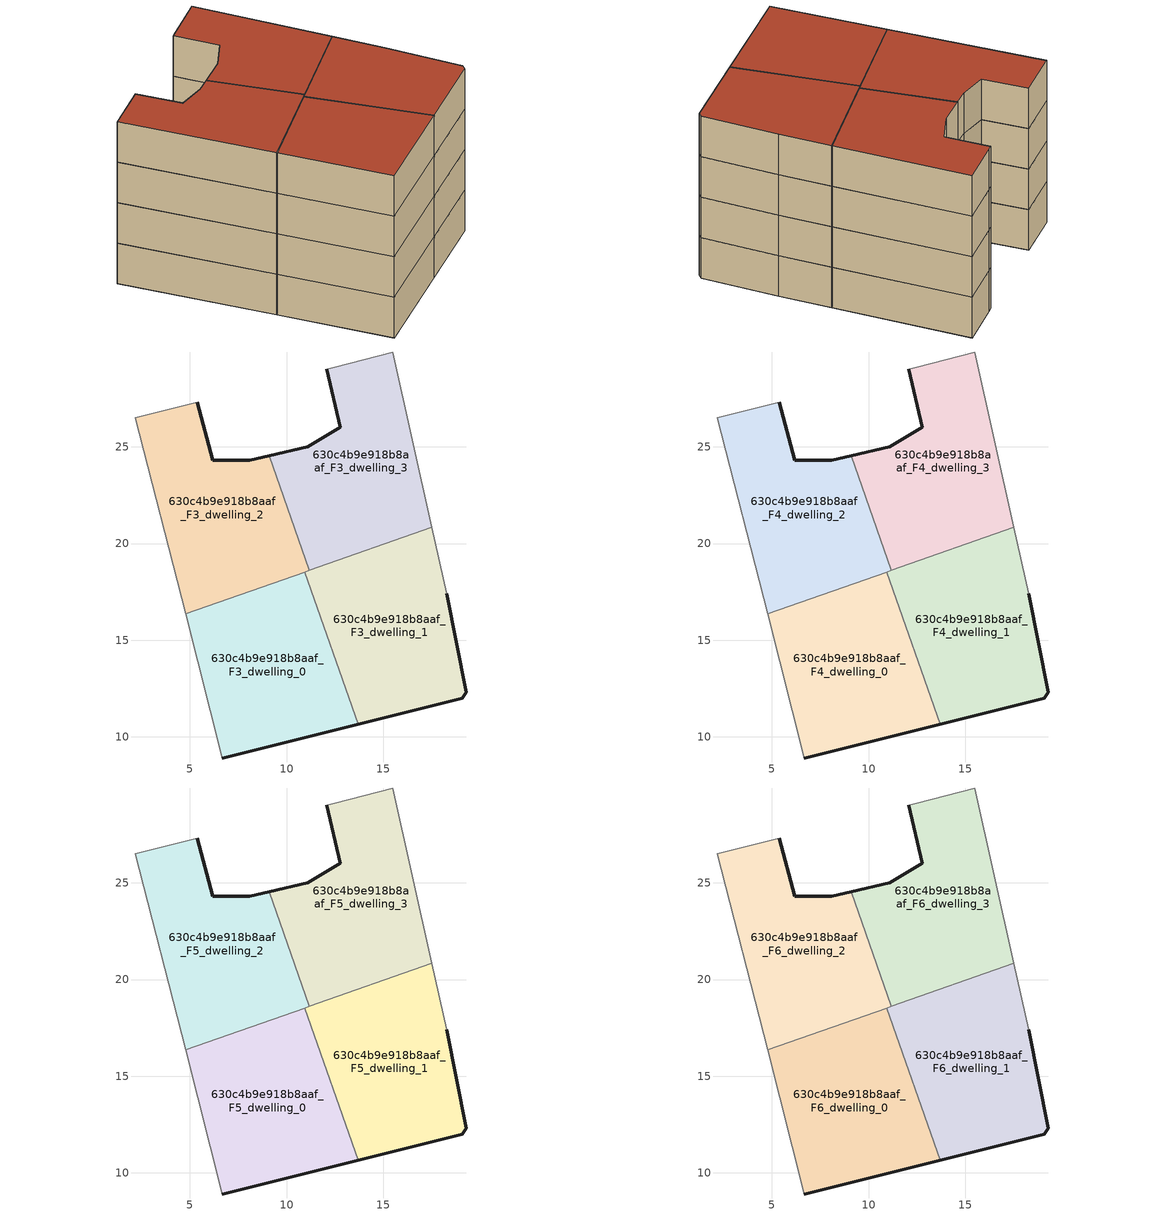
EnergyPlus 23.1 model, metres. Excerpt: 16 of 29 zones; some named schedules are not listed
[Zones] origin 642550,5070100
630c4b9e918b8aaf_F3_dwelling_0
 floor to 630c4b9e918b8aaf_F2_dwelling_0 (EU_floor_Construction): 13.71,10.66 10.95,18.53 4.77,16.36 6.68,8.9 z9
 wall outside (EU_wall_Construction): 13.71,10.66 6.68,8.9 z9:12
 wall to 630c4b9e918b8aaf_F3_dwelling_1 (EU_wall_Construction): 10.95,18.53 13.71,10.66 z9:12
 wall adiabatic (EU_wall_Construction): 6.68,8.9 4.77,16.36 z9:12
 wall to 630c4b9e918b8aaf_F3_dwelling_2 (EU_wall_Construction): 4.77,16.36 10.95,18.53 z9:12
630c4b9e918b8aaf_F3_dwelling_1
 floor to 630c4b9e918b8aaf_F2_dwelling_1 (EU_floor_Construction): 19.09,12 19.29,12.3 18.29,17.41 17.52,20.83 10.95,18.53 13.71,10.66 z9
 wall outside (EU_wall_Construction): 18.29,17.41 19.29,12.3 19.09,12 13.71,10.66 z9:12
 wall adiabatic (EU_wall_Construction): 17.52,20.83 18.29,17.41 z9:12
 wall to 630c4b9e918b8aaf_F3_dwelling_3 (EU_wall_Construction): 11.18,18.61 17.52,20.83 z9:12
 wall to 630c4b9e918b8aaf_F3_dwelling_2 (EU_wall_Construction): 10.95,18.53 11.18,18.61 z9:12
630c4b9e918b8aaf_F3_dwelling_2
 floor to 630c4b9e918b8aaf_F2_dwelling_2 (EU_floor_Construction): 11.18,18.61 9.1,24.55 8.08,24.31 6.18,24.31 5.38,27.32 2.18,26.52 4.77,16.36 z9
 wall outside (EU_wall_Construction): 5.38,27.32 6.18,24.31 8.08,24.31 9.1,24.55 z9:12
 wall adiabatic (EU_wall_Construction): 4.77,16.36 2.18,26.52 5.38,27.32 z9:12
 wall to 630c4b9e918b8aaf_F3_dwelling_3 (EU_wall_Construction): 9.1,24.55 11.18,18.61 z9:12
630c4b9e918b8aaf_F3_dwelling_3
 floor to 630c4b9e918b8aaf_F2_dwelling_3 (EU_floor_Construction): 17.52,20.83 15.49,29.92 12.49,29.12 12.09,29.01 12.79,26.01 11.08,25.01 9.1,24.55 11.18,18.61 z9
 wall outside (EU_wall_Construction): 9.1,24.55 11.08,25.01 12.79,26.01 12.09,29.01 z9:12
 wall adiabatic (EU_wall_Construction): 12.09,29.01 12.49,29.12 15.49,29.92 17.52,20.83 z9:12
630c4b9e918b8aaf_F4_dwelling_0
 floor to 630c4b9e918b8aaf_F3_dwelling_0 (EU_floor_Construction): 13.71,10.66 10.95,18.53 4.77,16.36 6.68,8.9 z12
 wall outside (EU_wall_Construction): 13.71,10.66 6.68,8.9 z12:15
 wall to 630c4b9e918b8aaf_F4_dwelling_1 (EU_wall_Construction): 10.95,18.53 13.71,10.66 z12:15
 wall adiabatic (EU_wall_Construction): 6.68,8.9 4.77,16.36 z12:15
 wall to 630c4b9e918b8aaf_F4_dwelling_2 (EU_wall_Construction): 4.77,16.36 10.95,18.53 z12:15
630c4b9e918b8aaf_F4_dwelling_1
 floor to 630c4b9e918b8aaf_F3_dwelling_1 (EU_floor_Construction): 19.09,12 19.29,12.3 18.29,17.41 17.52,20.83 10.95,18.53 13.71,10.66 z12
 wall outside (EU_wall_Construction): 18.29,17.41 19.29,12.3 19.09,12 13.71,10.66 z12:15
 wall adiabatic (EU_wall_Construction): 17.52,20.83 18.29,17.41 z12:15
 wall to 630c4b9e918b8aaf_F4_dwelling_3 (EU_wall_Construction): 11.18,18.61 17.52,20.83 z12:15
 wall to 630c4b9e918b8aaf_F4_dwelling_2 (EU_wall_Construction): 10.95,18.53 11.18,18.61 z12:15
630c4b9e918b8aaf_F4_dwelling_2
 floor to 630c4b9e918b8aaf_F3_dwelling_2 (EU_floor_Construction): 11.18,18.61 9.1,24.55 8.08,24.31 6.18,24.31 5.38,27.32 2.18,26.52 4.77,16.36 z12
 wall outside (EU_wall_Construction): 5.38,27.32 6.18,24.31 8.08,24.31 9.1,24.55 z12:15
 wall adiabatic (EU_wall_Construction): 4.77,16.36 2.18,26.52 5.38,27.32 z12:15
 wall to 630c4b9e918b8aaf_F4_dwelling_3 (EU_wall_Construction): 9.1,24.55 11.18,18.61 z12:15
630c4b9e918b8aaf_F4_dwelling_3
 floor to 630c4b9e918b8aaf_F3_dwelling_3 (EU_floor_Construction): 17.52,20.83 15.49,29.92 12.49,29.12 12.09,29.01 12.79,26.01 11.08,25.01 9.1,24.55 11.18,18.61 z12
 wall outside (EU_wall_Construction): 9.1,24.55 11.08,25.01 12.79,26.01 12.09,29.01 z12:15
 wall adiabatic (EU_wall_Construction): 12.09,29.01 12.49,29.12 15.49,29.92 17.52,20.83 z12:15
630c4b9e918b8aaf_F5_dwelling_0
 floor to 630c4b9e918b8aaf_F4_dwelling_0 (EU_floor_Construction): 13.71,10.66 10.95,18.53 4.77,16.36 6.68,8.9 z15
 wall outside (EU_wall_Construction): 13.71,10.66 6.68,8.9 z15:18
 wall to 630c4b9e918b8aaf_F5_dwelling_1 (EU_wall_Construction): 10.95,18.53 13.71,10.66 z15:18
 wall adiabatic (EU_wall_Construction): 6.68,8.9 4.77,16.36 z15:18
 wall to 630c4b9e918b8aaf_F5_dwelling_2 (EU_wall_Construction): 4.77,16.36 10.95,18.53 z15:18
630c4b9e918b8aaf_F5_dwelling_1
 floor to 630c4b9e918b8aaf_F4_dwelling_1 (EU_floor_Construction): 19.09,12 19.29,12.3 18.29,17.41 17.52,20.83 10.95,18.53 13.71,10.66 z15
 wall outside (EU_wall_Construction): 18.29,17.41 19.29,12.3 19.09,12 13.71,10.66 z15:18
 wall adiabatic (EU_wall_Construction): 17.52,20.83 18.29,17.41 z15:18
 wall to 630c4b9e918b8aaf_F5_dwelling_3 (EU_wall_Construction): 11.18,18.61 17.52,20.83 z15:18
 wall to 630c4b9e918b8aaf_F5_dwelling_2 (EU_wall_Construction): 10.95,18.53 11.18,18.61 z15:18
630c4b9e918b8aaf_F5_dwelling_2
 floor to 630c4b9e918b8aaf_F4_dwelling_2 (EU_floor_Construction): 11.18,18.61 9.1,24.55 8.08,24.31 6.18,24.31 5.38,27.32 2.18,26.52 4.77,16.36 z15
 wall outside (EU_wall_Construction): 5.38,27.32 6.18,24.31 8.08,24.31 9.1,24.55 z15:18
 wall adiabatic (EU_wall_Construction): 4.77,16.36 2.18,26.52 5.38,27.32 z15:18
 wall to 630c4b9e918b8aaf_F5_dwelling_3 (EU_wall_Construction): 9.1,24.55 11.18,18.61 z15:18
630c4b9e918b8aaf_F5_dwelling_3
 floor to 630c4b9e918b8aaf_F4_dwelling_3 (EU_floor_Construction): 17.52,20.83 15.49,29.92 12.49,29.12 12.09,29.01 12.79,26.01 11.08,25.01 9.1,24.55 11.18,18.61 z15
 wall outside (EU_wall_Construction): 9.1,24.55 11.08,25.01 12.79,26.01 12.09,29.01 z15:18
 wall adiabatic (EU_wall_Construction): 12.09,29.01 12.49,29.12 15.49,29.92 17.52,20.83 z15:18
630c4b9e918b8aaf_F6_dwelling_0
 floor to 630c4b9e918b8aaf_F5_dwelling_0 (EU_floor_Construction): 13.71,10.66 10.95,18.53 4.77,16.36 6.68,8.9 z18
 wall outside (EU_wall_Construction): 13.71,10.66 6.68,8.9 z18:21
 wall to 630c4b9e918b8aaf_F6_dwelling_1 (EU_wall_Construction): 10.95,18.53 13.71,10.66 z18:21
 wall adiabatic (EU_wall_Construction): 6.68,8.9 4.77,16.36 z18:21
 wall to 630c4b9e918b8aaf_F6_dwelling_2 (EU_wall_Construction): 4.77,16.36 10.95,18.53 z18:21
 roof outside (EU_roof_Construction): 10.95,18.53 13.71,10.66 6.68,8.9 4.77,16.36 z21
630c4b9e918b8aaf_F6_dwelling_1
 floor to 630c4b9e918b8aaf_F5_dwelling_1 (EU_floor_Construction): 19.09,12 19.29,12.3 18.29,17.41 17.52,20.83 10.95,18.53 13.71,10.66 z18
 wall outside (EU_wall_Construction): 18.29,17.41 19.29,12.3 19.09,12 13.71,10.66 z18:21
 wall adiabatic (EU_wall_Construction): 17.52,20.83 18.29,17.41 z18:21
 wall to 630c4b9e918b8aaf_F6_dwelling_3 (EU_wall_Construction): 11.18,18.61 17.52,20.83 z18:21
 wall to 630c4b9e918b8aaf_F6_dwelling_2 (EU_wall_Construction): 10.95,18.53 11.18,18.61 z18:21
 roof outside (EU_roof_Construction): 17.52,20.83 18.29,17.41 19.29,12.3 19.09,12 13.71,10.66 10.95,18.53 z21
630c4b9e918b8aaf_F6_dwelling_2
 floor to 630c4b9e918b8aaf_F5_dwelling_2 (EU_floor_Construction): 11.18,18.61 9.1,24.55 8.08,24.31 6.18,24.31 5.38,27.32 2.18,26.52 4.77,16.36 z18
 wall outside (EU_wall_Construction): 5.38,27.32 6.18,24.31 8.08,24.31 9.1,24.55 z18:21
 wall adiabatic (EU_wall_Construction): 4.77,16.36 2.18,26.52 5.38,27.32 z18:21
 wall to 630c4b9e918b8aaf_F6_dwelling_3 (EU_wall_Construction): 9.1,24.55 11.18,18.61 z18:21
 roof outside (EU_roof_Construction): 9.1,24.55 11.18,18.61 4.77,16.36 2.18,26.52 5.38,27.32 6.18,24.31 8.08,24.31 z21
630c4b9e918b8aaf_F6_dwelling_3
 floor to 630c4b9e918b8aaf_F5_dwelling_3 (EU_floor_Construction): 17.52,20.83 15.49,29.92 12.49,29.12 12.09,29.01 12.79,26.01 11.08,25.01 9.1,24.55 11.18,18.61 z18
 wall outside (EU_wall_Construction): 9.1,24.55 11.08,25.01 12.79,26.01 12.09,29.01 z18:21
 wall adiabatic (EU_wall_Construction): 12.09,29.01 12.49,29.12 15.49,29.92 17.52,20.83 z18:21
 roof outside (EU_roof_Construction): 15.49,29.92 17.52,20.83 11.18,18.61 9.1,24.55 11.08,25.01 12.79,26.01 12.09,29.01 12.49,29.12 z21
[Building]
EU S2 Campaign: North Axis=0; Terrain=City; Solar Distribution=FullExterior
[Site:Location]
Lyon-Bron: Latitude=45.75; Longitude=5; Time Zone=1; Elevation=198
[SizingPeriod:WeatherFileDays]
AnnualSizingPeriod: Begin Month=1; Begin Day of Month=1; End Month=12; End Day of Month=31; Day of Week for Start Day=Monday; Use Weather File Daylight Saving Period=No; Use Weather File Rain and Snow Indicators=No
[MATERIAL]
EU_InternalMass_Material: Roughness=MediumRough; Thickness=0.1; Conductivity=1; Density=1800; Specific Heat=900; Thermal Absorptance=0.9; Solar Absorptance=0.7; Visible Absorptance=0.7
[MATERIAL:NOMASS] Roughness=MediumRough; Thermal Absorptance=0.9; Solar Absorptance=0.7; Visible Absorptance=0.7
Name | Thermal Resistance
EU_wall_NoMass | 0.776494
EU_roof_NoMass | 0.486893
EU_floor_NoMass | 0.421597
[CONSTRUCTION]
EU_wall_Construction: EU_wall_NoMass
EU_roof_Construction: EU_roof_NoMass
EU_floor_Construction: EU_floor_NoMass
EU_InternalMass_Construction: EU_InternalMass_Material
[ZONE] Type=1; Multiplier=1; Ceiling Height=autocalculate; Floor Area=autocalculate; Part of Total Floor Area=Yes
Name | Volume
630c4b9e918b8aaf_F3_dwelling_0; 630c4b9e918b8aaf_F4_dwelling_0; 630c4b9e918b8aaf_F5_dwelling_0; 630c4b9e918b8aaf_F6_dwelling_0 | 165.586
630c4b9e918b8aaf_F3_dwelling_1; 630c4b9e918b8aaf_F4_dwelling_1; 630c4b9e918b8aaf_F5_dwelling_1; 630c4b9e918b8aaf_F6_dwelling_1 | 165.59
630c4b9e918b8aaf_F3_dwelling_2; 630c4b9e918b8aaf_F4_dwelling_2; 630c4b9e918b8aaf_F5_dwelling_2; 630c4b9e918b8aaf_F6_dwelling_2 | 165.582
630c4b9e918b8aaf_F3_dwelling_3; 630c4b9e918b8aaf_F4_dwelling_3; 630c4b9e918b8aaf_F5_dwelling_3; 630c4b9e918b8aaf_F6_dwelling_3 | 165.589
[INTERNALMASS] Construction=EU_InternalMass_Construction
Name | Zone or ZoneList | Surface Area
630c4b9e918b8aaf_F3_dwelling_0_EU_InternalMass | 630c4b9e918b8aaf_F3_dwelling_0 | 55.1974
630c4b9e918b8aaf_F3_dwelling_1_EU_InternalMass | 630c4b9e918b8aaf_F3_dwelling_1 | 55.1967
630c4b9e918b8aaf_F3_dwelling_2_EU_InternalMass | 630c4b9e918b8aaf_F3_dwelling_2 | 55.1962
630c4b9e918b8aaf_F3_dwelling_3_EU_InternalMass | 630c4b9e918b8aaf_F3_dwelling_3 | 55.1967
630c4b9e918b8aaf_F4_dwelling_0_EU_InternalMass | 630c4b9e918b8aaf_F4_dwelling_0 | 55.1974
630c4b9e918b8aaf_F4_dwelling_1_EU_InternalMass | 630c4b9e918b8aaf_F4_dwelling_1 | 55.1967
630c4b9e918b8aaf_F4_dwelling_2_EU_InternalMass | 630c4b9e918b8aaf_F4_dwelling_2 | 55.1962
630c4b9e918b8aaf_F4_dwelling_3_EU_InternalMass | 630c4b9e918b8aaf_F4_dwelling_3 | 55.1967
630c4b9e918b8aaf_F5_dwelling_0_EU_InternalMass | 630c4b9e918b8aaf_F5_dwelling_0 | 55.1974
630c4b9e918b8aaf_F5_dwelling_1_EU_InternalMass | 630c4b9e918b8aaf_F5_dwelling_1 | 55.1967
630c4b9e918b8aaf_F5_dwelling_2_EU_InternalMass | 630c4b9e918b8aaf_F5_dwelling_2 | 55.1962
630c4b9e918b8aaf_F5_dwelling_3_EU_InternalMass | 630c4b9e918b8aaf_F5_dwelling_3 | 55.1967
630c4b9e918b8aaf_F6_dwelling_0_EU_InternalMass | 630c4b9e918b8aaf_F6_dwelling_0 | 55.1974
630c4b9e918b8aaf_F6_dwelling_1_EU_InternalMass | 630c4b9e918b8aaf_F6_dwelling_1 | 55.1967
630c4b9e918b8aaf_F6_dwelling_2_EU_InternalMass | 630c4b9e918b8aaf_F6_dwelling_2 | 55.1962
630c4b9e918b8aaf_F6_dwelling_3_EU_InternalMass | 630c4b9e918b8aaf_F6_dwelling_3 | 55.1967
[OTHEREQUIPMENT] Fuel Type=Electricity; Design Level Calculation Method=Watts/Area; Power per Zone Floor Area=1; Fraction Latent=0; Fraction Radiant=0; Fraction Lost=0; Carbon Dioxide Generation Rate=0; EndUse Subcategory=EU_Step8_InternalGains
Name | Zone or ZoneList or Space or SpaceList | Schedule
EU_Step8_InternalGain_630c4b9e918b8aaf_F3_dwelling_0_f000 | 630c4b9e918b8aaf_F3_dwelling_0 | EU_Step8_GainSchedule_630c4b9e918b8aaf_F3_dwelling_0_f000
EU_Step8_InternalGain_630c4b9e918b8aaf_F3_dwelling_1_f000 | 630c4b9e918b8aaf_F3_dwelling_1 | EU_Step8_GainSchedule_630c4b9e918b8aaf_F3_dwelling_1_f000
EU_Step8_InternalGain_630c4b9e918b8aaf_F3_dwelling_2_f000 | 630c4b9e918b8aaf_F3_dwelling_2 | EU_Step8_GainSchedule_630c4b9e918b8aaf_F3_dwelling_2_f000
EU_Step8_InternalGain_630c4b9e918b8aaf_F3_dwelling_3_f000 | 630c4b9e918b8aaf_F3_dwelling_3 | EU_Step8_GainSchedule_630c4b9e918b8aaf_F3_dwelling_3_f000
EU_Step8_InternalGain_630c4b9e918b8aaf_F4_dwelling_0_f000 | 630c4b9e918b8aaf_F4_dwelling_0 | EU_Step8_GainSchedule_630c4b9e918b8aaf_F4_dwelling_0_f000
EU_Step8_InternalGain_630c4b9e918b8aaf_F4_dwelling_1_f000 | 630c4b9e918b8aaf_F4_dwelling_1 | EU_Step8_GainSchedule_630c4b9e918b8aaf_F4_dwelling_1_f000
EU_Step8_InternalGain_630c4b9e918b8aaf_F4_dwelling_2_f000 | 630c4b9e918b8aaf_F4_dwelling_2 | EU_Step8_GainSchedule_630c4b9e918b8aaf_F4_dwelling_2_f000
EU_Step8_InternalGain_630c4b9e918b8aaf_F4_dwelling_3_f000 | 630c4b9e918b8aaf_F4_dwelling_3 | EU_Step8_GainSchedule_630c4b9e918b8aaf_F4_dwelling_3_f000
EU_Step8_InternalGain_630c4b9e918b8aaf_F5_dwelling_0_f000 | 630c4b9e918b8aaf_F5_dwelling_0 | EU_Step8_GainSchedule_630c4b9e918b8aaf_F5_dwelling_0_f000
EU_Step8_InternalGain_630c4b9e918b8aaf_F5_dwelling_1_f000 | 630c4b9e918b8aaf_F5_dwelling_1 | EU_Step8_GainSchedule_630c4b9e918b8aaf_F5_dwelling_1_f000
EU_Step8_InternalGain_630c4b9e918b8aaf_F5_dwelling_2_f000 | 630c4b9e918b8aaf_F5_dwelling_2 | EU_Step8_GainSchedule_630c4b9e918b8aaf_F5_dwelling_2_f000
EU_Step8_InternalGain_630c4b9e918b8aaf_F5_dwelling_3_f000 | 630c4b9e918b8aaf_F5_dwelling_3 | EU_Step8_GainSchedule_630c4b9e918b8aaf_F5_dwelling_3_f000
EU_Step8_InternalGain_630c4b9e918b8aaf_F6_dwelling_0_f000 | 630c4b9e918b8aaf_F6_dwelling_0 | EU_Step8_GainSchedule_630c4b9e918b8aaf_F6_dwelling_0_f000
EU_Step8_InternalGain_630c4b9e918b8aaf_F6_dwelling_1_f000 | 630c4b9e918b8aaf_F6_dwelling_1 | EU_Step8_GainSchedule_630c4b9e918b8aaf_F6_dwelling_1_f000
EU_Step8_InternalGain_630c4b9e918b8aaf_F6_dwelling_2_f000 | 630c4b9e918b8aaf_F6_dwelling_2 | EU_Step8_GainSchedule_630c4b9e918b8aaf_F6_dwelling_2_f000
EU_Step8_InternalGain_630c4b9e918b8aaf_F6_dwelling_3_f000 | 630c4b9e918b8aaf_F6_dwelling_3 | EU_Step8_GainSchedule_630c4b9e918b8aaf_F6_dwelling_3_f000
[ZONEVENTILATION:DESIGNFLOWRATE] Schedule=EU_AlwaysOn; Design Flow Rate Calculation Method=AirChanges/Hour; Air Changes per Hour=0.693814; Ventilation Type=Natural; Fan Pressure Rise=0; Fan Total Efficiency=1; Constant Term Coefficient=1; Temperature Term Coefficient=0; Velocity Term Coefficient=0; Velocity Squared Term Coefficient=0; Minimum Indoor Temperature=-100; Maximum Indoor Temperature=100; Delta Temperature=-100; Minimum Outdoor Temperature=-100; Maximum Outdoor Temperature=100; Maximum Wind Speed=40
Name | Zone or ZoneList or Space or SpaceList
EU_ConstantAir_630c4b9e918b8aaf_F3_dwelling_0 | 630c4b9e918b8aaf_F3_dwelling_0
EU_ConstantAir_630c4b9e918b8aaf_F3_dwelling_1 | 630c4b9e918b8aaf_F3_dwelling_1
EU_ConstantAir_630c4b9e918b8aaf_F3_dwelling_2 | 630c4b9e918b8aaf_F3_dwelling_2
EU_ConstantAir_630c4b9e918b8aaf_F3_dwelling_3 | 630c4b9e918b8aaf_F3_dwelling_3
EU_ConstantAir_630c4b9e918b8aaf_F4_dwelling_0 | 630c4b9e918b8aaf_F4_dwelling_0
EU_ConstantAir_630c4b9e918b8aaf_F4_dwelling_1 | 630c4b9e918b8aaf_F4_dwelling_1
EU_ConstantAir_630c4b9e918b8aaf_F4_dwelling_2 | 630c4b9e918b8aaf_F4_dwelling_2
EU_ConstantAir_630c4b9e918b8aaf_F4_dwelling_3 | 630c4b9e918b8aaf_F4_dwelling_3
EU_ConstantAir_630c4b9e918b8aaf_F5_dwelling_0 | 630c4b9e918b8aaf_F5_dwelling_0
EU_ConstantAir_630c4b9e918b8aaf_F5_dwelling_1 | 630c4b9e918b8aaf_F5_dwelling_1
EU_ConstantAir_630c4b9e918b8aaf_F5_dwelling_2 | 630c4b9e918b8aaf_F5_dwelling_2
EU_ConstantAir_630c4b9e918b8aaf_F5_dwelling_3 | 630c4b9e918b8aaf_F5_dwelling_3
EU_ConstantAir_630c4b9e918b8aaf_F6_dwelling_0 | 630c4b9e918b8aaf_F6_dwelling_0
EU_ConstantAir_630c4b9e918b8aaf_F6_dwelling_1 | 630c4b9e918b8aaf_F6_dwelling_1
EU_ConstantAir_630c4b9e918b8aaf_F6_dwelling_2 | 630c4b9e918b8aaf_F6_dwelling_2
EU_ConstantAir_630c4b9e918b8aaf_F6_dwelling_3 | 630c4b9e918b8aaf_F6_dwelling_3
[HVACTEMPLATE:ZONE:IDEALLOADSAIRSYSTEM] System Availability Schedule=EU_AlwaysOn; Maximum Heating Supply Air Temperature=50; Minimum Cooling Supply Air Temperature=13; Maximum Heating Supply Air Humidity Ratio=0.0156; Minimum Cooling Supply Air Humidity Ratio=0.0077; Heating Limit=NoLimit; Cooling Limit=NoLimit; Heating Availability Schedule=EU_AlwaysOn; Cooling Availability Schedule=EU_CoolingOff; Dehumidification Control Type=ConstantSensibleHeatRatio; Cooling Sensible Heat Ratio=0.7; Dehumidification Setpoint=60; Humidification Control Type=None; Humidification Setpoint=30; Outdoor Air Method=None; Outdoor Air Flow Rate per Person=0.00944; Outdoor Air Flow Rate per Zone Floor Area=0; Outdoor Air Flow Rate per Zone=0; Demand Controlled Ventilation Type=None; Outdoor Air Economizer Type=NoEconomizer; Heat Recovery Type=None; Sensible Heat Recovery Effectiveness=0.7; Latent Heat Recovery Effectiveness=0.65
Name | Template Thermostat
630c4b9e918b8aaf_F3_dwelling_0 | EU_HeatOnly_630c4b9e918b8aaf_F3_dwelling_0
630c4b9e918b8aaf_F3_dwelling_1 | EU_HeatOnly_630c4b9e918b8aaf_F3_dwelling_1
630c4b9e918b8aaf_F3_dwelling_2 | EU_HeatOnly_630c4b9e918b8aaf_F3_dwelling_2
630c4b9e918b8aaf_F3_dwelling_3 | EU_HeatOnly_630c4b9e918b8aaf_F3_dwelling_3
630c4b9e918b8aaf_F4_dwelling_0 | EU_HeatOnly_630c4b9e918b8aaf_F4_dwelling_0
630c4b9e918b8aaf_F4_dwelling_1 | EU_HeatOnly_630c4b9e918b8aaf_F4_dwelling_1
630c4b9e918b8aaf_F4_dwelling_2 | EU_HeatOnly_630c4b9e918b8aaf_F4_dwelling_2
630c4b9e918b8aaf_F4_dwelling_3 | EU_HeatOnly_630c4b9e918b8aaf_F4_dwelling_3
630c4b9e918b8aaf_F5_dwelling_0 | EU_HeatOnly_630c4b9e918b8aaf_F5_dwelling_0
630c4b9e918b8aaf_F5_dwelling_1 | EU_HeatOnly_630c4b9e918b8aaf_F5_dwelling_1
630c4b9e918b8aaf_F5_dwelling_2 | EU_HeatOnly_630c4b9e918b8aaf_F5_dwelling_2
630c4b9e918b8aaf_F5_dwelling_3 | EU_HeatOnly_630c4b9e918b8aaf_F5_dwelling_3
